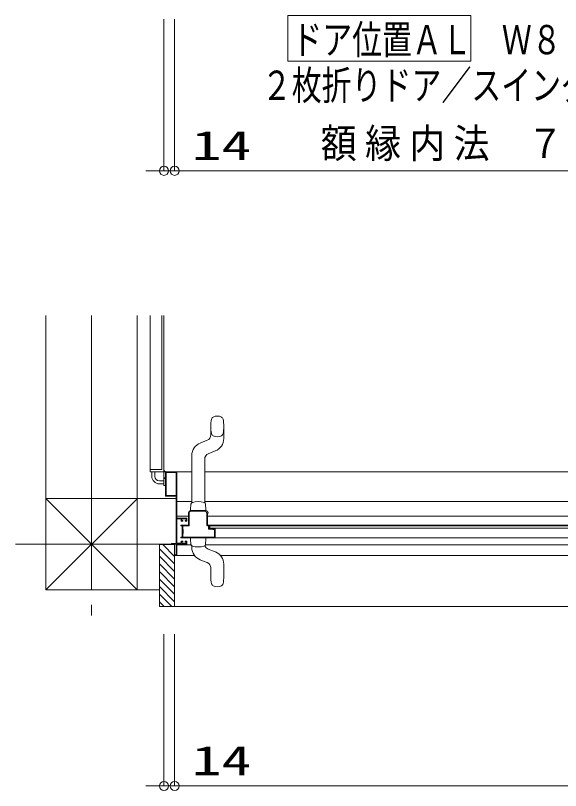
# Model space of a CAD drawing. Units: millimetres on the paper. Extents: x -305 to 305, y -152 to 152.
# Drawn here: x -174.7 to -138.9, y -52.3 to -1.5 of the extents above; entities that cross this region are included whole.
import ezdxf
from ezdxf.enums import TextEntityAlignment as Align

# ---------------------------------------------------------------- set-up
doc = ezdxf.new("R2010")
doc.units = ezdxf.units.MM
doc.linetypes.add('LONG_CHAIN', pattern=[21, 18, -1, 1, -1])
doc.layers.add('0-0_0', color=7, linetype='Continuous', lineweight=9)
doc.layers.add('0-1_VIEW0001', color=7, linetype='Continuous', lineweight=9)
doc.styles.add('ＭＳ ゴシック', font='')
doc.styles.get('ＭＳ ゴシック').set_extended_font_data('MS Gothic')

# ---------------------------------------------------------------- blocks, each defined once
blk = doc.blocks.new('_ORIGIN')
at = {"layer": '0-0_0'}
blk.add_line((0, 0), (-1, 0), dxfattribs=at)
blk.add_circle((0, 0), 0.5, dxfattribs=at)

msp = doc.modelspace()

# ---------------------------------------------------------------- linework, layer by layer
at = {"layer": '0-1_VIEW0001'}
for p, q in [((-156.794, -4.465), (-156.794, -1.465)), ((-156.794, -1.465), (-144.794, -1.465)), ((-144.794, -4.465), (-144.794, -1.465)), ((-164.934, -1.698), (-164.934, -11.657)), ((-164.234, -1.698), (-164.234, -11.657)), ((-164.234, -1.698), (-164.234, -11.657)), ((-156.794, -4.465), (-144.794, -4.465)), ((-165.534, -11.657), (-166.134, -11.657)), ((-164.234, -11.657), (-164.934, -11.657)), ((-164.234, -11.657), (-158.983, -11.657)), ((-163.634, -11.657), (-163.034, -11.657)), ((-126.234, -11.657), (-163.634, -11.657)), ((-172.684, -21.157), (-172.684, -39.158)), ((-166.684, -21.157), (-166.684, -39.158)), ((-165.834, -21.157), (-165.834, -31.407)), ((-165.084, -21.157), (-165.084, -31.257)), ((-164.934, -21.157), (-164.934, -31.382)), ((-164.934, -31.257), (-164.934, -21.157)), ((-161.859, -28.434), (-161.859, -28.996)), ((-161.009, -28.434), (-161.009, -29.233)), ((-162.556, -29.526), (-162.096, -29.344)), ((-163.109, -33.439), (-163.109, -30.34)), ((-162.022, -30.229), (-161.562, -30.047)), ((-162.259, -33.44), (-162.259, -30.578)), ((-165.084, -31.257), (-165.834, -31.257)), ((-164.959, -31.407), (-165.834, -31.407)), ((-165.734, -31.707), (-165.734, -31.407)), ((-165.534, -31.707), (-165.534, -31.407)), ((-164.934, -31.432), (-164.934, -32.307)), ((-164.909, -31.407), (-163.109, -31.407)), ((-164.834, -31.809), (-164.834, -31.409)), ((-164.834, -31.409), (-164.084, -31.409)), ((-164.789, -32.964), (-164.789, -31.454)), ((-164.789, -31.454), (-164.134, -31.454)), ((-163.109, -31.407), (-164.784, -31.407)), ((-164.134, -31.454), (-164.134, -32.964)), ((-164.084, -31.409), (-164.084, -34.459)), ((-164.059, -31.409), (-163.109, -31.409)), ((-162.259, -31.407), (-124.884, -31.407)), ((-124.884, -31.407), (-162.259, -31.407)), ((-125.809, -31.409), (-162.259, -31.409)), ((-165.234, -32.007), (-164.934, -32.007)), ((-164.834, -31.849), (-164.909, -31.849)), ((-165.234, -32.207), (-164.934, -32.207)), ((-164.934, -32.307), (-164.834, -32.307)), ((-164.134, -32.964), (-164.789, -32.964)), ((-164.139, -33.009), (-164.139, -36.119)), ((-166.684, -39.158), (-172.684, -33.158)), ((-164.139, -33.158), (-172.684, -33.158)), ((-166.683, -33.158), (-172.683, -39.158)), ((-163.109, -33.369), (-164.059, -33.369)), ((-126.284, -33.369), (-162.259, -33.369)), ((-162.184, -33.884), (-162.202, -33.537)), ((-163.182, -33.959), (-163.184, -33.959)), ((-163.182, -33.959), (-163.184, -33.959)), ((-163.184, -33.959), (-162.184, -33.959)), ((-163.184, -34.004), (-162.234, -34.004)), ((-162.184, -33.959), (-162.186, -33.959)), ((-162.184, -33.959), (-162.185, -33.959)), ((-162.184, -33.884), (-162.184, -33.959)), ((-162.184, -33.959), (-162.184, -33.884)), ((-163.334, -34.319), (-164.084, -34.319)), ((-164.084, -34.459), (-163.434, -34.459)), ((-164.084, -34.509), (-164.084, -36.109)), ((-163.809, -34.509), (-164.084, -34.509)), ((-163.809, -34.659), (-163.809, -34.509)), ((-163.479, -34.509), (-163.764, -34.509)), ((-163.764, -34.509), (-163.764, -34.609)), ((-163.479, -34.609), (-163.479, -34.509)), ((-163.434, -34.459), (-163.434, -34.659)), ((-163.334, -34.909), (-163.334, -34.109)), ((-163.289, -34.959), (-163.289, -34.109)), ((-162.129, -34.109), (-162.129, -34.909)), ((-162.084, -34.149), (-162.084, -34.909)), ((-124.934, -34.319), (-162.084, -34.319)), ((-162.049, -34.134), (-162.069, -34.134)), ((-162.034, -34.109), (-162.034, -34.119)), ((-163.734, -34.959), (-163.824, -34.959)), ((-163.689, -34.659), (-163.809, -34.659)), ((-163.794, -34.909), (-163.334, -34.909)), ((-163.764, -34.609), (-163.689, -34.609)), ((-163.734, -35.709), (-163.734, -34.959)), ((-163.734, -35.594), (-163.734, -35.074)), ((-163.694, -34.959), (-163.289, -34.959)), ((-163.694, -35.209), (-163.694, -34.959)), ((-163.689, -34.609), (-163.689, -34.659)), ((-163.539, -34.659), (-163.539, -34.609)), ((-163.539, -34.609), (-163.479, -34.609)), ((-163.434, -34.659), (-163.539, -34.659)), ((-162.084, -34.909), (-125.794, -34.909)), ((-162.079, -34.959), (-162.009, -34.959)), ((-162.009, -34.959), (-162.009, -35.189)), ((-125.404, -34.963), (-161.964, -34.963)), ((-161.964, -34.963), (-161.964, -35.144)), ((-161.914, -35.113), (-161.914, -34.963)), ((-163.669, -35.234), (-163.694, -35.209)), ((-163.694, -35.459), (-163.669, -35.434)), ((-163.694, -35.709), (-163.694, -35.459)), ((-163.669, -35.434), (-163.669, -35.234)), ((-162.009, -35.189), (-161.775, -35.189)), ((-161.964, -35.144), (-161.773, -35.144)), ((-161.914, -35.113), (-125.794, -35.113)), ((-161.77, -35.19), (-161.731, -35.206)), ((-161.755, -35.148), (-161.716, -35.163)), ((-161.713, -35.209), (-161.624, -35.209)), ((-161.711, -35.164), (-161.639, -35.164)), ((-161.624, -35.209), (-161.624, -35.709)), ((-161.614, -35.139), (-161.614, -35.134)), ((-161.604, -35.124), (-161.603, -35.124)), ((-161.595, -35.126), (-161.581, -35.135)), ((-161.574, -35.145), (-161.574, -35.759)), ((-164.084, -36.109), (-163.809, -36.109)), ((-163.824, -35.709), (-163.734, -35.709)), ((-163.809, -35.959), (-163.689, -35.959)), ((-163.809, -36.109), (-163.809, -35.959)), ((-125.794, -35.759), (-163.794, -35.759)), ((-163.689, -36.009), (-163.764, -36.009)), ((-163.764, -36.009), (-163.764, -36.109)), ((-163.764, -36.109), (-163.479, -36.109)), ((-161.624, -35.709), (-163.694, -35.709)), ((-163.689, -35.959), (-163.689, -36.009)), ((-163.539, -36.009), (-163.539, -35.959)), ((-163.479, -36.009), (-163.539, -36.009)), ((-163.479, -36.109), (-163.479, -36.009)), ((-163.184, -35.834), (-163.184, -35.759)), ((-163.184, -35.834), (-163.166, -36.181)), ((-162.184, -35.834), (-162.202, -36.181)), ((-162.184, -35.759), (-162.184, -35.834)), ((-165.234, -36.187), (-164.234, -36.187)), ((-165.234, -36.187), (-165.234, -40.262)), ((-164.234, -37.463), (-165.234, -36.463)), ((-164.234, -36.968), (-165.015, -36.187)), ((-164.434, -36.159), (-164.434, -36.119)), ((-164.434, -36.119), (-164.139, -36.119)), ((-164.134, -36.159), (-164.434, -36.159)), ((-164.234, -36.187), (-164.234, -40.262)), ((-164.134, -36.859), (-164.134, -36.159)), ((-164.084, -36.911), (-164.084, -36.159)), ((-163.434, -36.159), (-164.084, -36.159)), ((-163.162, -36.204), (-164.084, -36.204)), ((-163.109, -36.378), (-163.109, -36.28)), ((-162.294, -36.295), (-162.293, -36.295)), ((-162.293, -36.295), (-162.292, -36.295)), ((-162.206, -36.204), (-87.959, -36.204)), ((-162.203, -36.181), (-162.202, -36.181)), ((-162.203, -36.181), (-162.202, -36.181)), ((-161.562, -36.671), (-162.022, -36.489)), ((-164.234, -37.962), (-165.234, -36.963)), ((-164.234, -36.859), (-164.134, -36.859)), ((-164.234, -36.894), (-164.234, -36.874)), ((-164.234, -36.911), (-162.928, -36.911)), ((-161.225, -36.909), (-87.809, -36.909)), ((-164.234, -38.462), (-165.234, -37.463)), ((-161.009, -38.284), (-161.009, -37.485)), ((-164.234, -38.963), (-165.234, -37.963)), ((-161.859, -37.723), (-161.859, -38.284)), ((-164.234, -39.457), (-165.234, -38.457)), ((-165.234, -39.158), (-172.684, -39.158)), ((-164.234, -39.953), (-165.234, -38.952)), ((-164.42, -40.262), (-165.234, -39.448)), ((-164.915, -40.262), (-165.234, -39.943)), ((-86.809, -40.262), (-165.234, -40.262)), ((-164.934, -42.074), (-164.934, -52.033)), ((-164.234, -42.074), (-164.234, -52.033)), ((-164.234, -42.074), (-164.234, -52.033)), ((-165.534, -52.033), (-166.134, -52.033)), ((-164.234, -52.033), (-164.934, -52.033)), ((-164.234, -52.033), (-158.983, -52.033)), ((-163.634, -52.033), (-163.034, -52.033)), ((-88.409, -52.033), (-163.634, -52.033))]:
    msp.add_line(p, q, dxfattribs=at)
at = {"layer": '0-1_VIEW0001', "linetype": 'LONG_CHAIN'}
for p, q in [((-169.684, -21.157), (-169.684, -40.836)), ((-164.434, -36.157), (-174.683, -36.157))]:
    msp.add_line(p, q, dxfattribs=at)
at = {"layer": '0-1_VIEW0001'}
for points in [[(-164.909, -31.849), (-164.909, -31.809), (-164.834, -31.809)], [(-164.139, -33.009), (-164.834, -33.009), (-164.834, -31.849)], [(-163.184, -33.959), (-163.184, -33.884), (-163.166, -33.537)], [(-163.334, -34.109), (-163.29, -34.003), (-163.184, -33.959)], [(-163.289, -34.109), (-163.258, -34.035), (-163.184, -34.004)], [(-162.234, -34.004), (-162.159, -34.035), (-162.129, -34.109)], [(-162.184, -33.959), (-162.078, -34.003), (-162.034, -34.109)], [(-162.069, -34.134), (-162.079, -34.139), (-162.084, -34.149)], [(-162.034, -34.119), (-162.038, -34.13), (-162.049, -34.134)], [(-163.824, -34.959), (-163.831, -34.956), (-163.834, -34.949), (-163.822, -34.921), (-163.794, -34.909)], [(-162.129, -34.909), (-162.114, -34.945), (-162.079, -34.959)], [(-161.775, -35.189), (-161.772, -35.189), (-161.77, -35.19)], [(-161.773, -35.144), (-161.764, -35.145), (-161.755, -35.148)], [(-161.731, -35.206), (-161.722, -35.208), (-161.713, -35.209)], [(-161.716, -35.163), (-161.714, -35.164), (-161.711, -35.164)], [(-161.639, -35.164), (-161.621, -35.157), (-161.614, -35.139)], [(-161.614, -35.134), (-161.611, -35.127), (-161.604, -35.124)], [(-161.603, -35.124), (-161.599, -35.125), (-161.595, -35.126)], [(-161.581, -35.135), (-161.576, -35.14), (-161.574, -35.145)], [(-163.794, -35.759), (-163.822, -35.747), (-163.834, -35.719), (-163.831, -35.712), (-163.824, -35.709)], [(-163.539, -35.959), (-163.434, -35.959), (-163.434, -36.159)], [(-162.096, -37.374), (-162.299, -37.294), (-162.556, -37.192)]]:
    msp.add_lwpolyline(points, dxfattribs=at)
for centre, radius, start, end in [((-159.451, -28.434), 2.408, 168.6588, 191.3412), ((-161.616, -28), 0.2, 115.34, 168.6588), ((-161.434, -28.384), 0.625, 64.66, 115.34), ((-161.252, -28), 0.2, 11.3412, 64.66), ((-163.416, -28.434), 2.408, 348.6588, 11.3412), ((-161.616, -28.868), 0.2, 191.3412, 244.66), ((-161.252, -28.868), 0.2, 295.34, 348.6588), ((-162.234, -28.996), 0.375, 291.6036, 0), ((-161.434, -28.484), 0.625, 244.66, 295.34), ((-161.884, -29.233), 0.875, 291.6036, 0), ((-162.234, -30.34), 0.875, 111.6036, 180), ((-161.884, -30.578), 0.375, 111.6036, 180), ((-164.959, -31.382), 0.025, 270, 0), ((-164.784, -31.257), 0.15, 180, 270), ((-164.909, -31.432), 0.025, 90, 180), ((-165.234, -31.707), 0.5, 180, 270), ((-165.234, -31.707), 0.3, 180, 270), ((-163.041, -33.544), 0.125, 103.6794, 176.999), ((-162.684, -34.79), 1.421, 73.7963, 105.7817), ((-162.327, -33.544), 0.125, 3.001, 71.5432), ((-163.041, -36.175), 0.125, 183.0011, 256.479), ((-162.234, -36.378), 0.875, 180, 248.3964), ((-162.684, -34.929), 1.421, 254.2304, 285.9811), ((-162.327, -36.175), 0.125, 285.9428, 356.999), ((-161.884, -36.141), 0.375, 199.0634, 248.3964), ((-161.884, -37.485), 0.875, 0, 68.3964), ((-162.234, -37.723), 0.375, 0, 68.3964), ((-159.451, -38.284), 2.408, 180, 191.3412), ((-163.416, -38.284), 2.408, 348.6588, 0), ((-161.616, -38.718), 0.2, 191.3412, 244.66), ((-161.434, -38.334), 0.625, 244.66, 295.34), ((-161.252, -38.718), 0.2, 295.34, 348.6588)]:
    msp.add_arc(centre, radius, start, end, dxfattribs=at)

# ---------------------------------------------------------------- block references
at = {"layer": '0-1_VIEW0001', "xscale": 0.6, "yscale": 0.6}
for p in [(-164.934, -11.657), (-164.934, -52.033)]:
    msp.add_blockref('_ORIGIN', p, dxfattribs=at)
at = {"layer": '0-1_VIEW0001', "xscale": 0.6, "yscale": 0.6, "rotation": 180}
for p in [(-164.234, -11.657), (-164.234, -11.657), (-164.234, -52.033), (-164.234, -52.033)]:
    msp.add_blockref('_ORIGIN', p, dxfattribs=at)

# ---------------------------------------------------------------- texts
at = {"layer": '0-1_VIEW0001', "style": 'ＭＳ ゴシック'}
for s, width, p in [('ドア位置ＡＬ\u3000Ｗ８００', 0.75, (-156.509, -4.584)), ('２枚折りドア／スイングドア', 0.75, (-158.509, -7.581)), ('額', 0.9, (-154.639, -11.391)), ('縁', 0.9, (-151.731, -11.391)), ('内', 0.9, (-148.823, -11.391)), ('法', 0.9, (-145.915, -11.391)), ('14', 1.5, (-163.118, -11.527)), ('７', 0.9, (-141.075, -11.391)), ('14', 1.5, (-163.117, -51.903))]:
    msp.add_text(s, height=1.921, dxfattribs=dict(at, width=width)).set_placement(p, align=Align.BOTTOM_LEFT)

doc.saveas('drawing.dxf')
